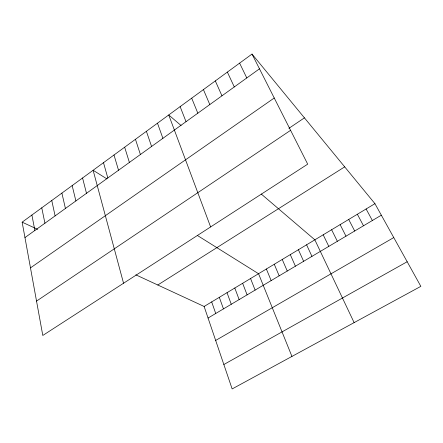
<?xml version="1.0" encoding="UTF-8"?>
<svg xmlns="http://www.w3.org/2000/svg" width="443" height="443" viewBox="0 0 443 443"><rect width="100%" height="100%" fill="white"/><g stroke="black" fill="none" stroke-linecap="round" stroke-linejoin="round"><path stroke-width="0.66" d="M252.017 54.063L307.702 164.154L42.794 335.462L22.15 222.164L252.017 54.063L374.939 203.669L420.85 286.35L232.143 388.937L204.123 306.467L135.835 274.832M24.958 237.586L259.482 68.82M30.478 267.877L274.245 98.003M288.914 128.315L304.435 117.855M36.531 301.09L290.591 130.331M157.78 284.999L344.698 166.861M204.123 306.467L374.939 203.669M208.055 318.041L381.334 215.193M215.669 340.44L393.761 237.57M223.848 364.523L407.183 261.735M22.15 222.164L37.727 229.38M106.901 178.889L93.113 170.267L123.558 283.238M197.29 235.41L258.546 273.719L291.943 356.427M181.082 125.519L168.733 114.97L210.613 226.938M261.259 194.034L314.851 239.829L354.129 322.62M366.112 208.985L372.369 220.514M357.363 214.246L363.493 225.786M348.702 219.462L354.693 231.002M340.119 224.623L345.983 236.174M331.619 229.74L337.356 241.297M323.196 234.807L328.806 246.369M239.608 63.139L246.79 77.951M227.375 72.087L234.286 86.95M306.589 244.807L311.95 256.375M298.394 249.736L303.643 261.309M215.315 80.903L221.96 95.821M290.281 254.62L295.409 266.193M282.241 259.46L287.252 271.033M203.426 89.602L209.805 104.565M274.272 264.255L279.168 275.834M266.376 269.006L271.16 280.585M191.697 98.174L197.833 113.186M250.561 278.525L255.124 290.104M180.135 106.63L186.021 121.681M242.642 283.287L247.094 294.866M234.796 288.011L239.142 299.59M227.026 292.685L231.263 304.263M157.486 123.193L162.902 138.321M219.324 297.325L223.46 308.898M211.688 301.916L215.724 313.489M146.395 131.305L151.578 146.467M135.453 139.307L140.409 154.507M124.655 147.203L129.395 162.431M114.001 154.995L118.53 170.25M103.49 162.681L107.815 177.964M82.57 177.981L86.49 193.309M72.159 185.589L75.886 200.939M61.893 193.098L65.426 208.465M51.759 200.507L55.109 215.891M41.764 207.822L44.926 223.222M31.89 215.038L34.875 230.449"/></g></svg>
